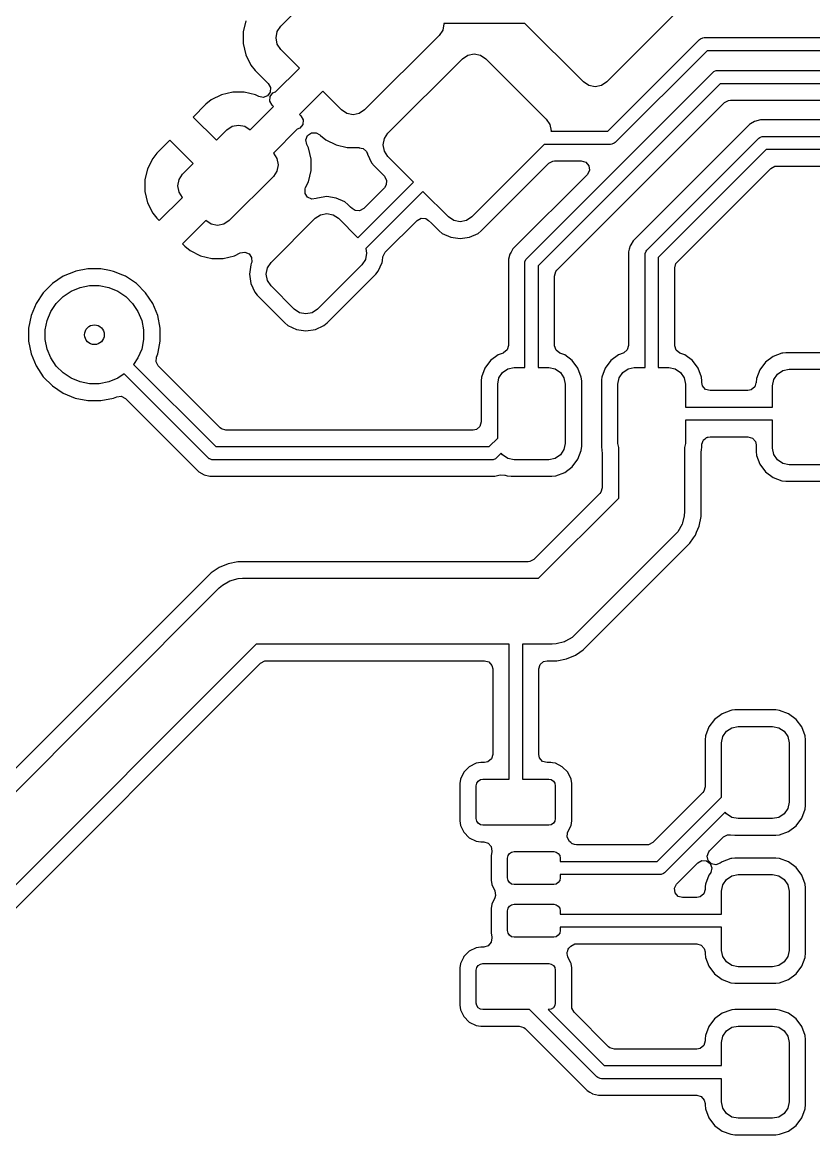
# Model space of a CAD drawing. Extents: x 0 to 90, y 0 to 55.
# Drawn here: x 26.4 to 38.43, y 22.85 to 39.75 of the extents above; entities that cross this region are included whole.
import ezdxf

# ---------------------------------------------------------------- set-up
doc = ezdxf.new("R2010")
doc.units = 0
doc.layers.add('BLACK', color=7, linetype='CONTINUOUS')

msp = doc.modelspace()

# ---------------------------------------------------------------- linework, layer by layer
at = {"layer": 'BLACK', "linetype": 'CONTINUOUS'}
for p, q in [((30.331191, 39.686828), (30.826165, 40.181802)), ((36.412311, 39.96967), (35.28094, 38.838299)), ((29.798401, 39.768312), (29.757968, 39.597711)), ((32.808578, 39.722183), (32.789548, 39.626512)), ((34.037436, 39.728249), (32.807371, 39.728249)), ((32.807371, 39.728249), (32.808578, 39.722183)), ((34.927386, 38.838299), (34.037436, 39.728249)), ((29.757968, 39.597711), (29.757968, 39.42239)), ((30.257968, 39.510051), (30.276998, 39.605722)), ((30.276998, 39.605722), (30.331191, 39.686828)), ((32.735355, 39.545406), (31.603984, 38.414035)), ((32.789548, 39.626512), (32.735355, 39.545406)), ((29.757968, 39.42239), (29.798401, 39.251789)), ((30.276998, 39.41438), (30.257968, 39.510051)), ((30.331191, 39.333274), (30.276998, 39.41438)), ((35.298349, 38.089771), (36.69179, 39.483211)), ((36.69179, 39.483211), (36.706943, 39.495648)), ((36.706943, 39.495648), (36.742991, 39.510579)), ((36.742991, 39.510579), (36.7625, 39.5125)), ((36.7625, 39.5125), (40.354973, 39.5125)), ((29.798401, 39.251789), (29.877089, 39.095108)), ((30.614034, 39.05043), (30.331191, 39.333274)), ((33.088908, 39.191853), (33.170014, 39.246046)), ((33.170014, 39.246046), (33.265685, 39.265076)), ((33.265685, 39.265076), (33.361356, 39.246046)), ((33.361356, 39.246046), (33.442462, 39.191853)), ((36.803921, 39.3125), (35.410482, 37.91906)), ((40.354973, 39.3125), (36.803921, 39.3125)), ((29.877089, 39.095108), (29.942288, 39.015072)), ((30.250717, 38.687113), (30.614034, 39.05043)), ((31.957537, 38.060482), (33.088908, 39.191853)), ((33.442462, 39.191853), (34.361701, 38.272614)), ((29.942288, 39.015072), (29.942304, 39.015054)), ((29.942304, 39.015054), (30.141082, 38.816276)), ((34.066789, 36.158211), (36.891789, 38.98321)), ((36.891789, 38.98321), (36.906942, 38.995647)), ((36.906942, 38.995647), (36.9175, 39.00002)), ((36.9175, 39.00002), (36.942991, 39.010579)), ((36.942991, 39.010579), (36.9625, 39.0125)), ((36.9625, 39.0125), (40.354973, 39.0125)), ((30.141082, 38.816276), (30.174567, 38.754953)), ((30.174567, 38.754953), (30.169583, 38.685261)), ((30.967587, 38.696878), (30.614034, 38.343325)), ((31.25043, 38.414035), (30.967587, 38.696878)), ((37.003921, 38.8125), (34.2375, 36.046078)), ((35.008492, 38.784106), (34.927386, 38.838299)), ((35.104163, 38.765076), (35.008492, 38.784106)), ((35.199834, 38.784106), (35.104163, 38.765076)), ((35.28094, 38.838299), (35.199834, 38.784106)), ((40.354973, 38.8125), (37.003921, 38.8125)), ((29.272405, 38.565282), (29.192369, 38.500083)), ((29.429086, 38.64397), (29.272405, 38.565282)), ((29.599688, 38.684404), (29.429086, 38.64397)), ((29.775008, 38.684404), (29.599688, 38.684404)), ((29.94561, 38.64397), (29.775008, 38.684404)), ((29.997749, 38.617785), (29.94561, 38.64397)), ((30.062247, 38.604911), (29.997749, 38.617785)), ((30.127711, 38.629328), (30.062247, 38.604911)), ((30.169583, 38.685261), (30.127711, 38.629328)), ((30.163728, 38.546522), (30.168714, 38.616214)), ((30.197212, 38.485198), (30.163728, 38.546522)), ((30.168714, 38.616214), (30.210586, 38.672146)), ((30.210586, 38.672146), (30.250717, 38.687113)), ((34.524319, 35.978637), (37.071362, 38.525681)), ((37.071362, 38.525681), (37.132685, 38.559166)), ((37.132685, 38.559166), (37.159043, 38.562)), ((37.159043, 38.562), (40.218124, 38.562)), ((29.192351, 38.500067), (28.997918, 38.305634)), ((29.192369, 38.500083), (29.192351, 38.500067)), ((29.864124, 38.11118), (30.217677, 38.464732)), ((30.217677, 38.464732), (30.197212, 38.485198)), ((31.331536, 38.359842), (31.25043, 38.414035)), ((31.427207, 38.340812), (31.331536, 38.359842)), ((31.522878, 38.359842), (31.427207, 38.340812)), ((31.603984, 38.414035), (31.522878, 38.359842)), ((28.997918, 38.305634), (29.351471, 37.95208)), ((30.614034, 38.343325), (30.614034, 38.343324)), ((30.614034, 38.343324), (30.634497, 38.322861)), ((30.662998, 38.191846), (30.621126, 38.135913)), ((30.634497, 38.322861), (30.667982, 38.261538)), ((30.667982, 38.261538), (30.662998, 38.191846)), ((34.361701, 38.272614), (34.415894, 38.191508)), ((34.415894, 38.191508), (34.434924, 38.095837)), ((37.447288, 38.19297), (35.68203, 36.427712)), ((37.465979, 38.203761), (37.447288, 38.19297)), ((37.527209, 38.239112), (37.465979, 38.203761)), ((37.527212, 38.239114), (37.527209, 38.239112)), ((37.616356, 38.263), (37.527212, 38.239114)), ((40.218124, 38.263), (37.616356, 38.263)), ((29.351471, 37.95208), (29.510571, 38.11118)), ((29.510571, 38.11118), (29.591677, 38.165373)), ((29.591677, 38.165373), (29.687348, 38.184404)), ((29.687348, 38.184404), (29.783019, 38.165373)), ((29.783019, 38.165373), (29.864124, 38.11118)), ((30.580994, 38.120944), (30.217677, 37.757627)), ((30.621126, 38.135913), (30.580994, 38.120944)), ((30.711785, 37.959996), (30.738437, 38.024583)), ((30.738437, 38.024583), (30.795777, 38.064507)), ((30.795777, 38.064507), (30.865598, 38.067094)), ((30.865598, 38.067094), (30.922769, 38.03459)), ((30.922769, 38.03459), (30.932213, 38.025146)), ((30.932213, 38.025146), (30.932221, 38.025139)), ((30.932221, 38.025139), (31.01227, 37.95993)), ((31.903344, 37.979376), (31.957537, 38.060482)), ((34.434924, 38.095837), (34.433717, 38.089771)), ((34.433717, 38.089771), (35.298349, 38.089771)), ((28.644365, 37.952081), (28.449921, 37.757635)), ((28.997918, 37.598527), (28.644365, 37.952081)), ((30.724282, 37.891253), (30.711785, 37.959996)), ((30.750468, 37.839112), (30.724282, 37.891253)), ((31.01227, 37.95993), (31.168945, 37.881245)), ((31.168945, 37.881245), (31.339547, 37.840812)), ((31.884314, 37.883705), (31.903344, 37.979376)), ((31.903344, 37.788034), (31.884314, 37.883705)), ((34.332412, 37.889771), (33.23033, 36.787689)), ((35.339771, 37.889771), (34.332412, 37.889771)), ((35.35928, 37.891692), (35.339771, 37.889771)), ((35.395328, 37.906624), (35.35928, 37.891692)), ((35.410482, 37.91906), (35.395328, 37.906624)), ((35.891789, 36.283211), (37.591789, 37.983211)), ((37.591789, 37.983211), (37.606943, 37.995647)), ((37.606943, 37.995647), (37.617452, 38)), ((37.617452, 38), (37.642991, 38.010579)), ((37.642991, 38.010579), (37.6625, 38.0125)), ((37.6625, 38.0125), (40.354973, 38.0125)), ((28.449921, 37.757635), (28.384714, 37.677588)), ((30.217677, 37.757627), (30.217678, 37.757627)), ((30.217678, 37.757627), (30.271871, 37.676521)), ((30.790902, 37.66851), (30.750468, 37.839112)), ((31.339547, 37.840812), (31.522091, 37.840812)), ((31.522091, 37.840812), (31.522091, 37.839015)), ((31.522091, 37.839015), (31.58179, 37.828805)), ((31.58179, 37.828805), (31.633359, 37.781663)), ((31.633359, 37.781663), (31.644959, 37.749264)), ((31.644959, 37.749264), (31.646649, 37.749761)), ((31.646649, 37.749761), (31.649148, 37.741249)), ((31.649148, 37.741249), (31.708935, 37.610334)), ((31.957537, 37.706928), (31.903344, 37.788034)), ((32.346445, 37.318019), (31.957537, 37.706928)), ((37.703922, 37.8125), (36.0625, 36.171078)), ((40.354973, 37.8125), (37.703922, 37.8125)), ((28.306029, 37.520913), (28.265596, 37.350312)), ((28.384714, 37.677588), (28.306029, 37.520913)), ((28.83882, 37.439429), (28.997918, 37.598527)), ((30.271871, 37.676521), (30.290902, 37.58085)), ((30.290902, 37.58085), (30.271871, 37.485179)), ((30.790902, 37.493189), (30.790902, 37.66851)), ((31.708935, 37.610334), (31.746564, 37.563639)), ((31.746564, 37.563639), (31.904504, 37.4057)), ((33.373618, 36.576716), (34.399852, 37.602952)), ((34.399852, 37.602952), (34.461175, 37.636437)), ((34.461175, 37.636437), (34.487533, 37.639271)), ((34.487533, 37.639271), (34.894227, 37.639271)), ((34.894227, 37.639271), (34.961266, 37.619586)), ((34.961266, 37.619586), (35.007021, 37.566782)), ((35.007021, 37.566782), (35.016965, 37.497624)), ((36.349319, 36.103637), (37.771363, 37.525681)), ((37.771363, 37.525681), (37.832686, 37.559166)), ((37.832686, 37.559166), (37.859044, 37.562)), ((37.859044, 37.562), (39.9755, 37.562)), ((28.265596, 37.350312), (28.265596, 37.174991)), ((28.765596, 37.262652), (28.784627, 37.358323)), ((28.784627, 37.358323), (28.83882, 37.439429)), ((30.217678, 37.404073), (29.545927, 36.732322)), ((30.271871, 37.485179), (30.217678, 37.404073)), ((30.750468, 37.322587), (30.790902, 37.493189)), ((31.904504, 37.4057), (31.937989, 37.344377)), ((31.937989, 37.344377), (31.933005, 37.274685)), ((34.981908, 37.42759), (33.85703, 36.302712)), ((34.98794, 37.434068), (34.981908, 37.42759)), ((35.016965, 37.497624), (34.98794, 37.434068)), ((28.265596, 37.174991), (28.306029, 37.00439)), ((28.784627, 37.166981), (28.765596, 37.262652)), ((30.698681, 37.215016), (30.706848, 37.235733)), ((30.698681, 37.145146), (30.698681, 37.215016)), ((30.706848, 37.235733), (30.750468, 37.322587)), ((31.501865, 36.473439), (32.346445, 37.318019)), ((31.904504, 37.230338), (31.589546, 36.91538)), ((32.487867, 37.176597), (31.62017, 36.3089)), ((31.933005, 37.274685), (31.904504, 37.230338)), ((32.876776, 36.787689), (32.487867, 37.176597)), ((28.306029, 37.00439), (28.384717, 36.847709)), ((28.485266, 36.732321), (28.83882, 37.085875)), ((28.83882, 37.085875), (28.784627, 37.166981)), ((30.736455, 37.086368), (30.698681, 37.145146)), ((30.800011, 37.057343), (30.736455, 37.086368)), ((30.86917, 37.067287), (30.800011, 37.057343)), ((30.888393, 37.076066), (30.86917, 37.067287)), ((31.03085, 37.096548), (30.888393, 37.076066)), ((31.173307, 37.076066), (31.03085, 37.096548)), ((31.304223, 37.016278), (31.173307, 37.076066)), ((31.350906, 36.978658), (31.304223, 37.016278)), ((28.384717, 36.847709), (28.449916, 36.767673)), ((30.935179, 36.821871), (31.03085, 36.840902)), ((31.03085, 36.840902), (31.126521, 36.821871)), ((31.391564, 36.938), (31.350906, 36.978658)), ((31.414184, 36.91538), (31.391564, 36.938)), ((31.458531, 36.886879), (31.414184, 36.91538)), ((31.528223, 36.881895), (31.458531, 36.886879)), ((31.589546, 36.91538), (31.528223, 36.881895)), ((28.449916, 36.767673), (28.449933, 36.767654)), ((28.449933, 36.767654), (28.485265, 36.732321)), ((28.485265, 36.732321), (28.485266, 36.732321)), ((29.192373, 36.732321), (28.83882, 36.378768)), ((29.273479, 36.678129), (29.192373, 36.732321)), ((29.36915, 36.659098), (29.273479, 36.678129)), ((29.464821, 36.678129), (29.36915, 36.659098)), ((29.545927, 36.732322), (29.464821, 36.678129)), ((30.182322, 36.095927), (30.854073, 36.767678)), ((30.854073, 36.767678), (30.935179, 36.821871)), ((31.126521, 36.821871), (31.207627, 36.767678)), ((31.207627, 36.767678), (31.501865, 36.473439)), ((31.917078, 36.251549), (32.400186, 36.734657)), ((32.400186, 36.734657), (32.461509, 36.768142)), ((32.461509, 36.768142), (32.531201, 36.763158)), ((32.531201, 36.763158), (32.575546, 36.734659)), ((32.575546, 36.734659), (32.617569, 36.692637)), ((32.617569, 36.692637), (32.733497, 36.576709)), ((32.957882, 36.733496), (32.876776, 36.787689)), ((33.053553, 36.714466), (32.957882, 36.733496)), ((33.149224, 36.733496), (33.053553, 36.714466)), ((33.23033, 36.787689), (33.149224, 36.733496)), ((32.733497, 36.576709), (32.780181, 36.539088)), ((32.780181, 36.539088), (32.780183, 36.539086)), ((32.780183, 36.539086), (32.911093, 36.479301)), ((33.196012, 36.479301), (33.326923, 36.539087)), ((33.326923, 36.539087), (33.326924, 36.539088)), ((33.326924, 36.539088), (33.326926, 36.539089)), ((33.326926, 36.539089), (33.373609, 36.576708)), ((33.373609, 36.576708), (33.373612, 36.576711)), ((33.373612, 36.576711), (33.373618, 36.576716)), ((28.83882, 36.378768), (28.83882, 36.378767)), ((28.83882, 36.378767), (28.874152, 36.343436)), ((28.874152, 36.343436), (28.874171, 36.343419)), ((28.874171, 36.343419), (28.95421, 36.278217)), ((32.911093, 36.479301), (32.911097, 36.4793)), ((32.911097, 36.4793), (33.053553, 36.45882)), ((33.053553, 36.45882), (33.196008, 36.4793)), ((33.196008, 36.4793), (33.196012, 36.479301)), ((35.635886, 36.347788), (35.622911, 36.299362)), ((35.646606, 36.366356), (35.635886, 36.347788)), ((35.682028, 36.427708), (35.646606, 36.366357)), ((35.646606, 36.366357), (35.646607, 36.366357)), ((35.646607, 36.366357), (35.646606, 36.366356)), ((35.68203, 36.427712), (35.682028, 36.427708)), ((28.95421, 36.278217), (29.110888, 36.199531)), ((29.110888, 36.199531), (29.28149, 36.159098)), ((29.28149, 36.159098), (29.45681, 36.159098)), ((29.45681, 36.159098), (29.627414, 36.199532)), ((29.627414, 36.199532), (29.714267, 36.243151)), ((29.714267, 36.243151), (29.78301, 36.255648)), ((29.78301, 36.255648), (29.847596, 36.228995)), ((29.847596, 36.228995), (29.887521, 36.171656)), ((29.887521, 36.171656), (29.890107, 36.101834)), ((31.634404, 36.237348), (31.615373, 36.141677)), ((31.62017, 36.3089), (31.634404, 36.237348)), ((31.87311, 36.11953), (31.882021, 36.181514)), ((31.882021, 36.181514), (31.911045, 36.245069)), ((31.911045, 36.245069), (31.917078, 36.251549)), ((33.810886, 36.222788), (33.790826, 36.14792)), ((33.827726, 36.251955), (33.810886, 36.222788)), ((33.85703, 36.302712), (33.827726, 36.251955)), ((34.054354, 36.143058), (34.066789, 36.158211)), ((35.622911, 36.299362), (35.612, 36.258643)), ((35.612, 36.258643), (35.612, 34.837452)), ((35.8625, 36.2125), (35.864421, 36.232009)), ((35.8625, 34.5), (35.8625, 36.2125)), ((35.864421, 36.232009), (35.879353, 36.268057)), ((35.879353, 36.268057), (35.891789, 36.283211)), ((36.0625, 36.171078), (36.0625, 34.5)), ((27.401457, 36.0005), (27.217837, 35.963975)), ((27.401459, 36.0005), (27.401457, 36.0005)), ((27.598541, 36.0005), (27.401459, 36.0005)), ((27.598543, 36.0005), (27.598541, 36.0005)), ((27.728582, 35.974632), (27.598543, 36.0005)), ((29.873933, 36.061606), (29.853452, 35.91915)), ((29.882713, 36.080831), (29.873933, 36.061606)), ((29.890107, 36.101834), (29.882713, 36.080831)), ((30.109098, 35.91915), (30.128129, 36.014821)), ((30.128129, 36.014821), (30.182322, 36.095927)), ((31.56118, 36.060571), (30.889429, 35.38882)), ((31.615373, 36.141677), (31.56118, 36.060571)), ((31.809782, 35.963978), (31.869567, 36.094888)), ((31.869567, 36.094888), (31.869568, 36.094892)), ((31.869568, 36.094892), (31.87311, 36.11953)), ((33.790826, 36.14792), (33.787, 36.133643)), ((33.787, 36.133643), (33.787, 34.837452)), ((34.0375, 36.0875), (34.039421, 36.107009)), ((34.0375, 34.5), (34.0375, 36.0875)), ((34.039421, 36.107009), (34.054353, 36.143057)), ((34.054353, 36.143057), (34.054354, 36.143058)), ((34.2375, 36.046078), (34.2375, 34.5)), ((36.313, 36.015956), (36.332685, 36.082995)), ((36.313, 34.837452), (36.313, 36.015956)), ((36.332685, 36.082995), (36.349319, 36.103637)), ((27.026079, 35.886628), (26.862218, 35.777139)), ((27.026092, 35.886635), (27.026079, 35.886628)), ((27.20816, 35.962049), (27.026092, 35.886635)), ((27.208165, 35.962051), (27.20816, 35.962049)), ((27.217837, 35.963975), (27.208165, 35.962051)), ((27.791835, 35.962051), (27.728582, 35.974632)), ((27.932655, 35.903721), (27.791835, 35.962051)), ((27.970611, 35.888), (27.932655, 35.903721)), ((27.973914, 35.886632), (27.970611, 35.888)), ((28.137782, 35.777139), (27.973914, 35.886632)), ((29.853452, 35.91915), (29.873933, 35.776693)), ((30.128129, 35.823479), (30.109098, 35.91915)), ((30.182322, 35.742373), (30.128129, 35.823479)), ((31.032713, 35.177842), (31.772152, 35.917284)), ((31.772152, 35.917284), (31.77216, 35.917292)), ((31.77216, 35.917292), (31.80978, 35.963975)), ((31.80978, 35.963976), (31.809782, 35.963978)), ((31.80978, 35.963975), (31.80978, 35.963976)), ((34.488, 35.890956), (34.507685, 35.957995)), ((34.488, 34.837452), (34.488, 35.890956)), ((34.507685, 35.957995), (34.524319, 35.978637)), ((26.862214, 35.777136), (26.722863, 35.637785)), ((26.862218, 35.777139), (26.862214, 35.777136)), ((27.024205, 35.579758), (27.146452, 35.661441)), ((27.146452, 35.661441), (27.282286, 35.717705)), ((27.282286, 35.717705), (27.426487, 35.746389)), ((27.426487, 35.746389), (27.573513, 35.746389)), ((27.573513, 35.746389), (27.717714, 35.717705)), ((27.717714, 35.717705), (27.853548, 35.661441)), ((27.853548, 35.661441), (27.975795, 35.579758)), ((28.277139, 35.637782), (28.137782, 35.777139)), ((29.873933, 35.776693), (29.933721, 35.645777)), ((30.535875, 35.38882), (30.182322, 35.742373)), ((26.72286, 35.637781), (26.613371, 35.47392)), ((26.722863, 35.637785), (26.72286, 35.637781)), ((26.920242, 35.475795), (27.024205, 35.579758)), ((27.975795, 35.579758), (28.079758, 35.475795)), ((28.386632, 35.473914), (28.277139, 35.637782)), ((29.933721, 35.645777), (29.933724, 35.645772)), ((29.933724, 35.645772), (29.971336, 35.599097)), ((29.971336, 35.599097), (30.392596, 35.17784)), ((26.613364, 35.473907), (26.53795, 35.291839)), ((26.613371, 35.47392), (26.613364, 35.473907)), ((26.782295, 35.217714), (26.838559, 35.353548)), ((26.838559, 35.353548), (26.920242, 35.475795)), ((28.079758, 35.475795), (28.161441, 35.353548)), ((28.161441, 35.353548), (28.217705, 35.217714)), ((28.462051, 35.291835), (28.386632, 35.473914)), ((30.616981, 35.334627), (30.535875, 35.38882)), ((30.712652, 35.315596), (30.616981, 35.334627)), ((30.808323, 35.334627), (30.712652, 35.315596)), ((30.889429, 35.38882), (30.808323, 35.334627)), ((26.537947, 35.291829), (26.4995, 35.098543)), ((26.53795, 35.291839), (26.537947, 35.291829)), ((26.753611, 35.073513), (26.782295, 35.217714)), ((28.217705, 35.217714), (28.246389, 35.073513)), ((28.462052, 35.291829), (28.462051, 35.291835)), ((28.5005, 35.098543), (28.462052, 35.291829)), ((30.392596, 35.17784), (30.43928, 35.140219)), ((30.986029, 35.140222), (31.032705, 35.177835)), ((31.032705, 35.177835), (31.032713, 35.177842)), ((26.4995, 35.098543), (26.4995, 34.901456)), ((26.753611, 34.926487), (26.753611, 35.073513)), ((28.246389, 35.073513), (28.246389, 34.926487)), ((28.5005, 34.901456), (28.5005, 35.098543)), ((30.43928, 35.140219), (30.439282, 35.140218)), ((30.439282, 35.140218), (30.570196, 35.080431)), ((30.570196, 35.080431), (30.570194, 35.080431)), ((30.570194, 35.080431), (30.712652, 35.05995)), ((30.712652, 35.05995), (30.855108, 35.080431)), ((30.855108, 35.080431), (30.986024, 35.140219)), ((30.986024, 35.140219), (30.986029, 35.140222)), ((26.4995, 34.901456), (26.499499, 34.901456)), ((26.499499, 34.901456), (26.537947, 34.70817)), ((26.782295, 34.782286), (26.753611, 34.926487)), ((28.246389, 34.926487), (28.217705, 34.782286)), ((28.466884, 34.73246), (28.5005, 34.901456)), ((33.787, 34.837452), (33.767315, 34.770413)), ((34.488316, 34.828604), (34.488, 34.837452)), ((34.512734, 34.76314), (34.488316, 34.828604)), ((35.612, 34.837452), (35.592315, 34.770413)), ((36.313316, 34.828604), (36.313, 34.837452)), ((36.337734, 34.76314), (36.313316, 34.828604)), ((26.537947, 34.70817), (26.53795, 34.70816)), ((26.53795, 34.70816), (26.613364, 34.526092)), ((26.838559, 34.646452), (26.782295, 34.782286)), ((26.920242, 34.524205), (26.838559, 34.646452)), ((28.161441, 34.646452), (28.094761, 34.546659)), ((28.217705, 34.782286), (28.161441, 34.646452)), ((28.436032, 34.587486), (28.441016, 34.657177)), ((28.441016, 34.657177), (28.442615, 34.661244)), ((28.442615, 34.661244), (28.462051, 34.708165)), ((28.462051, 34.708165), (28.466884, 34.73246)), ((33.632664, 34.693793), (33.517455, 34.607547)), ((33.632669, 34.693796), (33.632664, 34.693793)), ((33.706358, 34.72128), (33.632669, 34.693796)), ((33.714511, 34.724658), (33.706358, 34.72128)), ((33.767315, 34.770413), (33.714511, 34.724658)), ((34.568666, 34.721271), (34.512734, 34.76314)), ((34.642331, 34.693796), (34.568666, 34.721271)), ((34.757546, 34.607546), (34.642331, 34.693796)), ((35.457664, 34.693793), (35.342455, 34.607547)), ((35.457669, 34.693796), (35.457664, 34.693793)), ((35.531358, 34.72128), (35.457669, 34.693796)), ((35.539511, 34.724658), (35.531358, 34.72128)), ((35.592315, 34.770413), (35.539511, 34.724658)), ((36.393666, 34.721271), (36.337734, 34.76314)), ((36.467331, 34.693796), (36.393666, 34.721271)), ((36.582546, 34.607546), (36.467331, 34.693796)), ((37.807665, 34.668793), (37.692456, 34.582547)), ((37.807672, 34.668797), (37.807665, 34.668793)), ((37.942517, 34.719091), (37.807672, 34.668797)), ((37.953758, 34.720299), (37.942517, 34.719091)), ((38.002129, 34.725499), (37.953758, 34.720299)), ((38.597874, 34.7255), (38.002129, 34.725499)), ((26.613364, 34.526092), (26.613371, 34.526079)), ((26.613371, 34.526079), (26.72286, 34.362218)), ((27.024205, 34.420242), (26.920242, 34.524205)), ((28.094761, 34.546659), (29.341421, 33.3)), ((28.469515, 34.526165), (28.436032, 34.587486)), ((28.949672, 34.046009), (28.469515, 34.526165)), ((33.431202, 34.492328), (33.38091, 34.357486)), ((33.431206, 34.492335), (33.431202, 34.492328)), ((33.517452, 34.607544), (33.431206, 34.492335)), ((33.517455, 34.607547), (33.517452, 34.607544)), ((33.698223, 34.426777), (33.779329, 34.48097)), ((33.779329, 34.48097), (33.875, 34.5)), ((33.875, 34.5), (34.0375, 34.5)), ((34.2375, 34.5), (34.4, 34.5)), ((34.4, 34.5), (34.495671, 34.48097)), ((34.495671, 34.48097), (34.576777, 34.426777)), ((34.843796, 34.492331), (34.757546, 34.607546)), ((34.894091, 34.357483), (34.843796, 34.492331)), ((35.256202, 34.492328), (35.205908, 34.357482)), ((35.256206, 34.492335), (35.256202, 34.492328)), ((35.342452, 34.607544), (35.256206, 34.492335)), ((35.342455, 34.607547), (35.342452, 34.607544)), ((35.523223, 34.426777), (35.604329, 34.48097)), ((35.604329, 34.48097), (35.7, 34.5)), ((35.7, 34.5), (35.8625, 34.5)), ((36.0625, 34.5), (36.225, 34.5)), ((36.225, 34.5), (36.320671, 34.48097)), ((36.320671, 34.48097), (36.401777, 34.426777)), ((36.668796, 34.492331), (36.582546, 34.607546)), ((36.719091, 34.357483), (36.668796, 34.492331)), ((37.692453, 34.582544), (37.606207, 34.467335)), ((37.692456, 34.582547), (37.692453, 34.582544)), ((37.95433, 34.45597), (38.050001, 34.475)), ((38.050001, 34.475), (38.550001, 34.475)), ((26.72286, 34.362218), (26.722863, 34.362214)), ((26.722863, 34.362214), (26.862214, 34.222863)), ((27.146452, 34.338559), (27.024205, 34.420242)), ((27.282286, 34.282295), (27.146452, 34.338559)), ((27.853548, 34.338559), (27.717714, 34.282295)), ((27.95334, 34.405238), (27.853548, 34.338559)), ((29.229289, 33.12929), (27.95334, 34.405238)), ((33.380909, 34.357483), (33.3745, 34.297873)), ((33.38091, 34.357486), (33.380909, 34.357483)), ((33.625, 34.25), (33.64403, 34.345671)), ((33.64403, 34.345671), (33.698223, 34.426777)), ((34.576777, 34.426777), (34.63097, 34.345671)), ((34.63097, 34.345671), (34.65, 34.25)), ((34.900499, 34.297872), (34.894091, 34.357483)), ((35.201038, 34.312181), (35.199501, 34.297876)), ((35.205908, 34.357482), (35.201038, 34.312181)), ((35.45, 34.25), (35.46903, 34.345671)), ((35.46903, 34.345671), (35.523223, 34.426777)), ((36.401777, 34.426777), (36.45597, 34.345671)), ((36.45597, 34.345671), (36.475, 34.25)), ((36.725499, 34.297873), (36.719091, 34.357483)), ((37.555909, 34.332482), (37.549502, 34.272883)), ((37.606203, 34.467328), (37.555909, 34.332482)), ((37.606207, 34.467335), (37.606203, 34.467328)), ((37.800001, 34.225), (37.819031, 34.320671)), ((37.819031, 34.320671), (37.873224, 34.401777)), ((37.873224, 34.401777), (37.95433, 34.45597)), ((26.862214, 34.222863), (26.862218, 34.22286)), ((26.862218, 34.22286), (27.026079, 34.113371)), ((27.426487, 34.253611), (27.282286, 34.282295)), ((27.573513, 34.253611), (27.426487, 34.253611)), ((27.717714, 34.282295), (27.573513, 34.253611)), ((33.3745, 34.297873), (33.3745, 33.927408)), ((33.625, 33.428922), (33.625, 34.25)), ((34.65, 34.25), (34.65, 33.35)), ((34.9005, 33.302127), (34.900499, 34.297872)), ((35.199501, 34.297876), (35.1995, 34.297864)), ((35.1995, 34.297864), (35.1995, 33.302129)), ((35.45, 33.35), (35.45, 34.25)), ((36.475, 34.25), (36.475, 33.9)), ((36.725499, 34.29787), (36.725499, 34.297873)), ((36.725499, 34.2745), (36.725499, 34.29787)), ((36.736705, 34.222989), (36.725499, 34.2745)), ((36.78246, 34.170185), (36.736705, 34.222989)), ((36.849499, 34.1505), (36.78246, 34.170185)), ((37.425501, 34.1505), (36.849499, 34.1505)), ((37.477012, 34.161706), (37.425501, 34.1505)), ((37.529816, 34.207461), (37.477012, 34.161706)), ((37.548066, 34.269615), (37.529816, 34.207461)), ((37.549323, 34.269548), (37.548066, 34.269615)), ((37.549502, 34.272883), (37.549323, 34.269548)), ((37.800001, 33.9), (37.800001, 34.225)), ((27.026079, 34.113371), (27.026092, 34.113364)), ((27.026092, 34.113364), (27.20816, 34.03795)), ((27.20816, 34.03795), (27.20817, 34.037947)), ((27.20817, 34.037947), (27.401457, 33.9995)), ((27.401457, 33.9995), (27.401459, 33.9995)), ((27.401459, 33.9995), (27.598543, 33.9995)), ((27.598543, 33.9995), (27.791828, 34.037947)), ((27.791828, 34.037947), (27.791831, 34.037948)), ((27.791831, 34.037948), (27.791835, 34.037949)), ((27.791835, 34.037949), (27.838703, 34.057362)), ((27.838703, 34.057362), (27.908173, 34.064829)), ((27.908173, 34.064829), (27.970652, 34.033553)), ((27.970652, 34.033553), (27.973835, 34.030481)), ((27.973835, 34.030481), (29.019531, 32.984788)), ((29.408862, 33.586819), (28.949672, 34.046009)), ((33.3745, 33.927408), (33.374501, 33.6745)), ((36.475, 33.9), (37.800001, 33.9)), ((33.374501, 33.6745), (33.354817, 33.607461)), ((37.800001, 33.7), (36.475, 33.7)), ((36.475, 33.7), (36.475, 33.35)), ((37.800001, 33.275), (37.800001, 33.7)), ((29.429504, 33.570185), (29.408862, 33.586819)), ((29.496543, 33.5505), (29.429504, 33.570185)), ((33.250501, 33.5505), (29.496543, 33.5505)), ((33.302013, 33.561706), (33.250501, 33.5505)), ((33.354817, 33.607461), (33.302013, 33.561706)), ((29.341421, 33.3), (33.496078, 33.3)), ((33.496078, 33.3), (33.625, 33.428922)), ((34.65, 33.35), (34.63097, 33.254329)), ((34.897813, 33.277139), (34.9005, 33.302127)), ((35.1995, 33.302129), (35.199501, 33.302123)), ((35.199501, 33.302123), (35.205909, 33.242512)), ((35.4625, 33.287157), (35.45, 33.35)), ((35.4625, 32.519606), (35.4625, 33.287157)), ((36.475, 33.35), (36.4625, 33.287157)), ((36.4625, 33.287157), (36.4625, 32.3125)), ((36.719091, 33.242517), (36.7255, 33.302127)), ((36.7255, 33.331853), (36.726149, 33.338171)), ((36.7255, 33.302127), (36.7255, 33.331853)), ((36.726149, 33.338171), (36.73706, 33.364871)), ((36.73706, 33.364871), (36.745185, 33.392539)), ((36.745185, 33.392539), (36.750113, 33.396809)), ((36.750113, 33.396809), (36.752581, 33.402848)), ((36.752581, 33.402848), (36.776198, 33.419412)), ((36.776198, 33.419412), (36.797989, 33.438294)), ((36.797989, 33.438294), (36.805426, 33.439912)), ((36.805426, 33.439912), (36.809784, 33.442968)), ((36.809784, 33.442968), (36.821687, 33.443449)), ((36.821687, 33.443449), (36.8495, 33.4495)), ((36.8495, 33.4495), (37.425502, 33.4495)), ((37.425502, 33.4495), (37.492541, 33.429815)), ((37.492541, 33.429815), (37.538296, 33.377011)), ((37.538296, 33.377011), (37.549502, 33.3255)), ((37.549502, 33.3255), (37.549502, 33.227123)), ((29.244442, 33.116853), (29.229289, 33.12929)), ((29.255, 33.112479), (29.244442, 33.116853)), ((33.593057, 33.116853), (33.557009, 33.101921)), ((33.608211, 33.129289), (33.593057, 33.116853)), ((33.679766, 33.200844), (33.608211, 33.129289)), ((33.698223, 33.173223), (33.679766, 33.200844)), ((33.779329, 33.11903), (33.698223, 33.173223)), ((33.875, 33.1), (33.779329, 33.11903)), ((34.495671, 33.11903), (34.4, 33.1)), ((34.576777, 33.173223), (34.495671, 33.11903)), ((34.63097, 33.254329), (34.576777, 33.173223)), ((34.843797, 33.107671), (34.894091, 33.242517)), ((34.894091, 33.242517), (34.897813, 33.277139)), ((35.205909, 33.242512), (35.207692, 33.234969)), ((35.207692, 33.234969), (35.206434, 33.234671)), ((35.206434, 33.234671), (35.212, 33.203813)), ((35.212, 33.203813), (35.212, 32.67473)), ((36.713, 33.203813), (36.713649, 33.216484)), ((36.713, 32.524999), (36.713, 33.203813)), ((36.713649, 33.216484), (36.715271, 33.232275)), ((36.715271, 33.232275), (36.719091, 33.242517)), ((37.549502, 33.227123), (37.555909, 33.167516)), ((37.555909, 33.167516), (37.606203, 33.032671)), ((37.819031, 33.179329), (37.800001, 33.275)), ((37.873224, 33.098223), (37.819031, 33.179329)), ((29.019531, 32.984788), (29.084785, 32.919533)), ((29.280491, 33.101921), (29.255, 33.112479)), ((29.3, 33.1), (29.280491, 33.101921)), ((33.5375, 33.1), (29.3, 33.1)), ((33.557009, 33.101921), (33.5375, 33.1)), ((34.4, 33.1), (33.875, 33.1)), ((34.642335, 32.906206), (34.757544, 32.992452)), ((34.757544, 32.992452), (34.757547, 32.992455)), ((34.757547, 32.992455), (34.843793, 33.107664)), ((34.843793, 33.107664), (34.843797, 33.107671)), ((37.606203, 33.032671), (37.606207, 33.032664)), ((37.606207, 33.032664), (37.692453, 32.917455)), ((37.95433, 33.04403), (37.873224, 33.098223)), ((38.050001, 33.025), (37.95433, 33.04403)), ((38.550001, 33.025), (38.050001, 33.025)), ((29.084785, 32.919533), (29.084794, 32.919526)), ((29.084794, 32.919526), (29.164706, 32.873388)), ((29.164706, 32.873388), (29.164709, 32.873387)), ((29.164709, 32.873387), (29.164711, 32.873386)), ((29.164711, 32.873386), (29.164712, 32.873386)), ((29.164712, 32.873386), (29.253856, 32.8495)), ((29.253856, 32.8495), (33.583643, 32.8495)), ((33.583643, 32.8495), (33.583644, 32.8495)), ((33.583644, 32.8495), (33.662357, 32.870591)), ((33.662357, 32.870591), (33.732207, 32.868928)), ((33.732207, 32.868928), (33.737781, 32.866999)), ((33.737781, 32.866999), (33.767513, 32.85591)), ((33.767513, 32.85591), (33.767514, 32.855909)), ((33.767514, 32.855909), (33.767517, 32.855909)), ((33.767517, 32.855909), (33.827127, 32.8495)), ((33.827127, 32.8495), (33.827135, 32.8495)), ((33.827135, 32.8495), (33.827136, 32.8495)), ((33.827136, 32.8495), (34.44787, 32.8495)), ((34.44787, 32.8495), (34.447876, 32.849501)), ((34.447876, 32.849501), (34.507483, 32.855908)), ((34.507483, 32.855908), (34.642328, 32.906202)), ((34.642328, 32.906202), (34.642335, 32.906206)), ((37.692453, 32.917455), (37.692456, 32.917452)), ((37.692456, 32.917452), (37.807665, 32.831206)), ((37.807665, 32.831206), (37.807672, 32.831202)), ((37.807672, 32.831202), (37.942514, 32.78091)), ((37.942514, 32.78091), (37.942515, 32.780909)), ((37.942515, 32.780909), (37.942518, 32.780909)), ((37.942518, 32.780909), (38.002128, 32.7745)), ((35.212, 32.67473), (35.192315, 32.607691)), ((38.002128, 32.7745), (38.002136, 32.7745)), ((38.002136, 32.7745), (38.002137, 32.7745)), ((38.002137, 32.7745), (38.597871, 32.7745)), ((35.175681, 32.587049), (34.175451, 31.586819)), ((34.242894, 31.3), (35.4625, 32.519606)), ((35.192315, 32.607691), (35.175681, 32.587049)), ((36.713, 32.238579), (36.713, 32.524999)), ((36.4625, 32.3125), (36.458223, 32.247252)), ((36.42444, 32.121158), (36.359177, 32.008119)), ((36.430308, 32.143058), (36.42444, 32.121158)), ((36.458223, 32.247237), (36.430308, 32.143058)), ((36.458223, 32.247252), (36.458223, 32.247237)), ((36.684159, 32.093592), (36.713, 32.238579)), ((36.316053, 31.958947), (34.803553, 30.446447)), ((36.359161, 32.008103), (36.316053, 31.958947)), ((36.359177, 32.008119), (36.359161, 32.008103)), ((36.599325, 31.914713), (36.627584, 31.957005)), ((36.627584, 31.957005), (36.646273, 32.002123)), ((36.646273, 32.002123), (36.684156, 32.093582)), ((36.684156, 32.093582), (36.684159, 32.093592)), ((34.928421, 30.217052), (36.545452, 31.834084)), ((36.545452, 31.834084), (36.545456, 31.834089)), ((36.545456, 31.834089), (36.599324, 31.914711)), ((36.599324, 31.914711), (36.599325, 31.914713)), ((29.394498, 31.46508), (29.271584, 31.382951)), ((29.394511, 31.465087), (29.394498, 31.46508)), ((29.531082, 31.521656), (29.394511, 31.465087)), ((29.531087, 31.521658), (29.531082, 31.521656)), ((29.531092, 31.521659), (29.531087, 31.521658)), ((29.67608, 31.5505), (29.531092, 31.521659)), ((34.08777, 31.5505), (29.67608, 31.5505)), ((34.114128, 31.553334), (34.08777, 31.5505)), ((34.175451, 31.586819), (34.114128, 31.553334)), ((29.27158, 31.382948), (21.917047, 24.028415)), ((29.271584, 31.382951), (29.27158, 31.382948)), ((29.445619, 31.196677), (29.558658, 31.26194)), ((29.558658, 31.26194), (29.684737, 31.295723)), ((29.684737, 31.295723), (29.684752, 31.295723)), ((29.684752, 31.295723), (29.75, 31.3)), ((29.75, 31.3), (33.75, 31.3)), ((33.75, 31.3), (34.242894, 31.3)), ((22.146447, 23.903553), (29.396446, 31.153553)), ((29.396446, 31.153553), (29.44561, 31.196668)), ((29.44561, 31.196668), (29.445619, 31.196677)), ((34.803553, 30.446447), (34.754396, 30.403338)), ((29.957107, 30.3), (23, 23.342893)), ((33.75, 30.3), (29.957107, 30.3)), ((33.8, 30.3), (33.75, 30.3)), ((33.8, 28.25), (33.8, 30.3)), ((34.45, 30.3), (34, 30.3)), ((34, 30.3), (34, 28.25)), ((34.515248, 30.304277), (34.45, 30.3)), ((34.515263, 30.304277), (34.515248, 30.304277)), ((34.641342, 30.33806), (34.515263, 30.304277)), ((34.652344, 30.344412), (34.641342, 30.33806)), ((34.754381, 30.403323), (34.652344, 30.344412)), ((34.754396, 30.403338), (34.754381, 30.403323)), ((34.52392, 30.0495), (34.668907, 30.07834)), ((34.668907, 30.07834), (34.668917, 30.078343)), ((34.668917, 30.078343), (34.805491, 30.134914)), ((34.805491, 30.134914), (34.805492, 30.134914)), ((34.805492, 30.134914), (34.805495, 30.134916)), ((34.805495, 30.134916), (34.873672, 30.18047)), ((34.873672, 30.18047), (34.924881, 30.214686)), ((34.924881, 30.214686), (34.928418, 30.217049)), ((34.928418, 30.217049), (34.928421, 30.217052)), ((23.286819, 23.275451), (30.024548, 30.013181)), ((30.024548, 30.013181), (30.085871, 30.046666)), ((30.085871, 30.046666), (30.112229, 30.0495)), ((30.112229, 30.0495), (33.4255, 30.0495)), ((33.4255, 30.0495), (33.492539, 30.029815)), ((33.492539, 30.029815), (33.538294, 29.977011)), ((33.538294, 29.977011), (33.5495, 29.9255)), ((33.5495, 29.9255), (33.5495, 28.6245)), ((34.2505, 29.9255), (34.270185, 29.992539)), ((34.2505, 28.6245), (34.2505, 29.9255)), ((34.270185, 29.992539), (34.322989, 30.038294)), ((34.322989, 30.038294), (34.3745, 30.0495)), ((34.3745, 30.0495), (34.52392, 30.0495)), ((37.032664, 29.243793), (36.917455, 29.157547)), ((37.032671, 29.243797), (37.032664, 29.243793)), ((37.167516, 29.294091), (37.032671, 29.243797)), ((37.178757, 29.295299), (37.167516, 29.294091)), ((37.227128, 29.300499), (37.178757, 29.295299)), ((37.847873, 29.3005), (37.227128, 29.300499)), ((37.907483, 29.294091), (37.847873, 29.3005)), ((38.042331, 29.243796), (37.907483, 29.294091)), ((38.157546, 29.157546), (38.042331, 29.243796)), ((36.917452, 29.157544), (36.831206, 29.042335)), ((36.917455, 29.157547), (36.917452, 29.157544)), ((38.243796, 29.042331), (38.157546, 29.157546)), ((36.780908, 28.907482), (36.774501, 28.847883)), ((36.831202, 29.042328), (36.780908, 28.907482)), ((36.831206, 29.042335), (36.831202, 29.042328)), ((37.025, 28.8), (37.04403, 28.895671)), ((37.04403, 28.895671), (37.098223, 28.976777)), ((37.098223, 28.976777), (37.179329, 29.03097)), ((37.179329, 29.03097), (37.275, 29.05)), ((37.275, 29.05), (37.8, 29.05)), ((37.8, 29.05), (37.895671, 29.03097)), ((37.895671, 29.03097), (37.976777, 28.976777)), ((37.976777, 28.976777), (38.03097, 28.895671)), ((38.03097, 28.895671), (38.05, 28.8)), ((38.294091, 28.907483), (38.243796, 29.042331)), ((38.300499, 28.847872), (38.294091, 28.907483)), ((36.774501, 28.847876), (36.7745, 28.847864)), ((36.7745, 28.847864), (36.7745, 28.134044)), ((36.774501, 28.847883), (36.774501, 28.847876)), ((37.025, 27.978921), (37.025, 28.8)), ((38.05, 28.8), (38.05, 27.9)), ((38.3005, 27.852127), (38.300499, 28.847872)), ((33.529815, 28.557461), (33.477011, 28.511706)), ((33.5495, 28.6245), (33.529815, 28.557461)), ((34.261706, 28.572989), (34.2505, 28.6245)), ((34.307461, 28.520185), (34.261706, 28.572989)), ((33.193514, 28.439196), (33.110803, 28.356485)), ((33.193515, 28.439196), (33.193514, 28.439196)), ((33.193517, 28.439198), (33.193515, 28.439196)), ((33.298607, 28.490573), (33.193517, 28.439198)), ((33.332673, 28.495536), (33.298607, 28.490573)), ((33.366739, 28.5005), (33.332673, 28.495536)), ((33.4255, 28.5005), (33.366739, 28.5005)), ((33.477011, 28.511706), (33.4255, 28.5005)), ((34.3745, 28.5005), (34.307461, 28.520185)), ((34.43326, 28.5005), (34.3745, 28.5005)), ((34.433261, 28.5005), (34.43326, 28.5005)), ((34.455971, 28.497191), (34.433261, 28.5005)), ((34.501393, 28.490573), (34.455971, 28.497191)), ((34.606483, 28.439198), (34.501393, 28.490573)), ((34.689198, 28.356483), (34.606483, 28.439198)), ((33.059426, 28.251391), (33.0495, 28.18326)), ((33.110803, 28.356485), (33.059426, 28.251391)), ((33.307612, 28.188268), (33.329289, 28.220711)), ((33.329289, 28.220711), (33.361732, 28.242388)), ((33.361732, 28.242388), (33.4, 28.25)), ((33.4, 28.25), (33.8, 28.25)), ((34, 28.25), (34.4, 28.25)), ((34.4, 28.25), (34.438268, 28.242388)), ((34.438268, 28.242388), (34.470711, 28.220711)), ((34.470711, 28.220711), (34.492388, 28.188268)), ((34.740573, 28.251393), (34.689198, 28.356483)), ((34.7505, 28.18326), (34.740573, 28.251393)), ((33.0495, 28.18326), (33.0495, 27.616739)), ((33.3, 28.15), (33.307612, 28.188268)), ((33.3, 27.65), (33.3, 28.15)), ((34.492388, 28.188268), (34.5, 28.15)), ((34.5, 28.15), (34.5, 27.65)), ((34.7505, 27.61674), (34.7505, 28.18326)), ((36.754815, 28.067005), (36.738181, 28.046363)), ((36.7745, 28.134044), (36.754815, 28.067005)), ((36.738181, 28.046363), (35.978637, 27.286819)), ((36.046078, 27), (37.025, 27.978921)), ((38.05, 27.9), (38.03097, 27.804329)), ((37.079766, 27.750845), (36.158211, 26.829289)), ((37.098223, 27.723223), (37.079766, 27.750845)), ((37.179329, 27.66903), (37.098223, 27.723223)), ((37.976777, 27.723223), (37.895671, 27.66903)), ((38.03097, 27.804329), (37.976777, 27.723223)), ((38.243797, 27.657671), (38.294091, 27.792517)), ((38.294091, 27.792517), (38.3005, 27.852127)), ((33.0495, 27.616739), (33.059426, 27.548608)), ((33.059426, 27.548608), (33.110803, 27.443514)), ((33.307612, 27.611732), (33.3, 27.65)), ((33.329289, 27.579289), (33.307612, 27.611732)), ((33.361732, 27.557612), (33.329289, 27.579289)), ((33.4, 27.55), (33.361732, 27.557612)), ((34.4, 27.55), (33.4, 27.55)), ((34.438268, 27.557612), (34.4, 27.55)), ((34.470711, 27.579289), (34.438268, 27.557612)), ((34.492388, 27.611732), (34.470711, 27.579289)), ((34.5, 27.65), (34.492388, 27.611732)), ((34.691289, 27.447795), (34.740573, 27.548607)), ((34.740573, 27.548607), (34.7505, 27.61674)), ((37.275, 27.65), (37.179329, 27.66903)), ((37.8, 27.65), (37.275, 27.65)), ((37.895671, 27.66903), (37.8, 27.65)), ((38.042335, 27.456206), (38.157544, 27.542452)), ((38.157544, 27.542452), (38.157547, 27.542455)), ((38.157547, 27.542455), (38.243793, 27.657664)), ((38.243793, 27.657664), (38.243797, 27.657671)), ((33.110803, 27.443514), (33.193514, 27.360803)), ((34.681529, 27.366986), (34.686512, 27.436677)), ((34.686512, 27.436677), (34.691289, 27.447795)), ((36.843822, 27.16064), (37.055182, 27.372)), ((37.055182, 27.372), (37.116505, 27.405485)), ((37.116505, 27.405485), (37.159629, 27.405107)), ((37.159629, 27.405107), (37.159805, 27.406738)), ((37.159805, 27.406738), (37.227117, 27.399501)), ((37.227117, 27.399501), (37.227118, 27.3995)), ((37.227118, 27.3995), (37.227127, 27.3995)), ((37.227127, 27.3995), (37.227135, 27.3995)), ((37.227135, 27.3995), (37.227136, 27.3995)), ((37.227136, 27.3995), (37.84787, 27.3995)), ((37.84787, 27.3995), (37.847876, 27.399501)), ((37.847876, 27.399501), (37.907483, 27.405908)), ((37.907483, 27.405908), (38.042328, 27.456202)), ((38.042328, 27.456202), (38.042335, 27.456206)), ((33.193514, 27.360803), (33.298608, 27.309426)), ((33.298608, 27.309426), (33.366739, 27.2995)), ((33.366739, 27.2995), (33.36674, 27.2995)), ((33.36674, 27.2995), (33.41263, 27.2995)), ((33.41263, 27.2995), (33.479669, 27.279815)), ((33.479669, 27.279815), (33.525424, 27.227011)), ((33.525424, 27.227011), (33.535368, 27.157853)), ((34.715013, 27.305667), (34.681529, 27.366986)), ((34.733869, 27.286811), (34.715013, 27.305667)), ((34.754504, 27.270185), (34.733869, 27.286811)), ((34.7571, 27.269422), (34.754504, 27.270185)), ((34.762119, 27.265666), (34.7571, 27.269422)), ((34.792108, 27.259143), (34.762119, 27.265666)), ((34.821543, 27.2505), (34.792108, 27.259143)), ((35.890956, 27.2505), (34.821543, 27.2505)), ((35.917314, 27.253334), (35.890956, 27.2505)), ((35.978637, 27.286819), (35.917314, 27.253334)), ((33.534427, 27.151393), (33.5245, 27.08326)), ((33.5245, 27.08326), (33.5245, 27.083254)), ((33.5245, 27.083254), (33.5245, 26.716739)), ((33.535335, 27.157623), (33.534427, 27.151393)), ((33.535368, 27.157853), (33.535335, 27.157623)), ((33.775, 27.05), (33.782612, 27.088268)), ((33.775, 26.75), (33.775, 27.05)), ((33.782612, 27.088268), (33.804289, 27.120711)), ((33.804289, 27.120711), (33.836732, 27.142388)), ((33.836732, 27.142388), (33.875, 27.15)), ((33.875, 27.15), (34.475, 27.15)), ((34.475, 27.15), (34.513268, 27.142388)), ((34.513268, 27.142388), (34.545711, 27.120711)), ((34.545711, 27.120711), (34.567388, 27.088268)), ((34.567388, 27.088268), (34.575, 27.05)), ((34.575, 27.05), (34.575, 27)), ((36.807819, 27.081804), (36.832235, 27.147268)), ((36.822671, 27.013531), (36.807819, 27.081804)), ((36.832235, 27.147268), (36.843822, 27.16064)), ((37.167516, 27.044091), (37.032671, 26.993797)), ((37.178757, 27.045299), (37.167516, 27.044091)), ((37.227128, 27.050499), (37.178757, 27.045299)), ((37.847873, 27.0505), (37.227128, 27.050499)), ((37.907483, 27.044091), (37.847873, 27.0505)), ((38.042331, 26.993796), (37.907483, 27.044091)), ((34.575, 27), (36.046078, 27)), ((36.345363, 26.662181), (36.664359, 26.981177)), ((36.664359, 26.981177), (36.725682, 27.014662)), ((36.725682, 27.014662), (36.795374, 27.009678)), ((36.795374, 27.009678), (36.851307, 26.967806)), ((36.872077, 26.964126), (36.822671, 27.013531)), ((36.851307, 26.967806), (36.875724, 26.902342)), ((36.875724, 26.902342), (36.860872, 26.834069)), ((36.94035, 26.949275), (36.872077, 26.964126)), ((37.005815, 26.973693), (36.94035, 26.949275)), ((37.032668, 26.993795), (37.005815, 26.973693)), ((37.032669, 26.993796), (37.032668, 26.993795)), ((37.03267, 26.993796), (37.032669, 26.993796)), ((37.032671, 26.993797), (37.03267, 26.993796)), ((38.157546, 26.907546), (38.042331, 26.993796)), ((38.243796, 26.792331), (38.157546, 26.907546)), ((33.5245, 26.716739), (33.534426, 26.648608)), ((33.782612, 26.711732), (33.775, 26.75)), ((33.804289, 26.679289), (33.782612, 26.711732)), ((34.567388, 26.711732), (34.545711, 26.679289)), ((34.575, 26.75), (34.567388, 26.711732)), ((36.0875, 26.8), (34.575, 26.8)), ((34.575, 26.8), (34.575, 26.75)), ((36.107009, 26.801921), (36.0875, 26.8)), ((36.143057, 26.816853), (36.107009, 26.801921)), ((36.158211, 26.829289), (36.143057, 26.816853)), ((36.831202, 26.792328), (36.780908, 26.657482)), ((36.831203, 26.79233), (36.831202, 26.792328)), ((36.851307, 26.819185), (36.831203, 26.79233)), ((36.860872, 26.834069), (36.851307, 26.819185)), ((37.04403, 26.645671), (37.098223, 26.726777)), ((37.098223, 26.726777), (37.179329, 26.78097)), ((37.179329, 26.78097), (37.275, 26.8)), ((37.275, 26.8), (37.8, 26.8)), ((37.8, 26.8), (37.895671, 26.78097)), ((37.895671, 26.78097), (37.976777, 26.726777)), ((37.976777, 26.726777), (38.03097, 26.645671)), ((38.294091, 26.657483), (38.243796, 26.792331)), ((33.534426, 26.648608), (33.580452, 26.55446)), ((33.580452, 26.55446), (33.59221, 26.485586)), ((33.836732, 26.657612), (33.804289, 26.679289)), ((33.875, 26.65), (33.836732, 26.657612)), ((34.475, 26.65), (33.875, 26.65)), ((34.513268, 26.657612), (34.475, 26.65)), ((34.545711, 26.679289), (34.513268, 26.657612)), ((36.310306, 26.592147), (36.339331, 26.655703)), ((36.32025, 26.522989), (36.310306, 26.592147)), ((36.339331, 26.655703), (36.345363, 26.662181)), ((36.7745, 26.5745), (36.754815, 26.507461)), ((36.774501, 26.597876), (36.7745, 26.597864)), ((36.7745, 26.597864), (36.7745, 26.5745)), ((36.776828, 26.61953), (36.774501, 26.597876)), ((36.780908, 26.657482), (36.776828, 26.61953)), ((37.025, 26.55), (37.04403, 26.645671)), ((37.025, 26.2), (37.025, 26.55)), ((38.03097, 26.645671), (38.05, 26.55)), ((38.05, 26.55), (38.05, 25.65)), ((38.300499, 26.597872), (38.294091, 26.657483)), ((38.3005, 25.602127), (38.300499, 26.597872)), ((33.580452, 26.44554), (33.534426, 26.351391)), ((33.59221, 26.485586), (33.580452, 26.44554)), ((36.366005, 26.470185), (36.32025, 26.522989)), ((36.433044, 26.4505), (36.366005, 26.470185)), ((36.6505, 26.4505), (36.433044, 26.4505)), ((36.702011, 26.461706), (36.6505, 26.4505)), ((36.754815, 26.507461), (36.702011, 26.461706)), ((33.534426, 26.351391), (33.5245, 26.28326)), ((33.5245, 26.28326), (33.5245, 25.91674)), ((33.775, 26.25), (33.782612, 26.288268)), ((33.775, 25.95), (33.775, 26.25)), ((33.782612, 26.288268), (33.804289, 26.320711)), ((33.804289, 26.320711), (33.836732, 26.342388)), ((33.836732, 26.342388), (33.875, 26.35)), ((33.875, 26.35), (34.475, 26.35)), ((34.475, 26.35), (34.513268, 26.342388)), ((34.513268, 26.342388), (34.545711, 26.320711)), ((34.545711, 26.320711), (34.567388, 26.288268)), ((34.567388, 26.288268), (34.575, 26.25)), ((34.575, 26.25), (34.575, 26.2)), ((34.575, 26.2), (37.025, 26.2)), ((33.5245, 25.91674), (33.534427, 25.848607)), ((33.782612, 25.911732), (33.775, 25.95)), ((33.804289, 25.879289), (33.782612, 25.911732)), ((33.836732, 25.857612), (33.804289, 25.879289)), ((33.875, 25.85), (33.836732, 25.857612)), ((34.513268, 25.857612), (34.475, 25.85)), ((34.545711, 25.879289), (34.513268, 25.857612)), ((34.567388, 25.911732), (34.545711, 25.879289)), ((34.575, 25.95), (34.567388, 25.911732)), ((37.025, 26), (34.575, 26)), ((34.575, 26), (34.575, 25.95)), ((37.025, 25.65), (37.025, 26)), ((33.298607, 25.690573), (33.193517, 25.639198)), ((33.332673, 25.695536), (33.298607, 25.690573)), ((33.366739, 25.7005), (33.332673, 25.695536)), ((33.412863, 25.7005), (33.366739, 25.7005)), ((33.479865, 25.720311), (33.412863, 25.7005)), ((33.525521, 25.7732), (33.479865, 25.720311)), ((33.535335, 25.842377), (33.525521, 25.7732)), ((33.534427, 25.848607), (33.535335, 25.842377)), ((34.475, 25.85), (33.875, 25.85)), ((34.705014, 25.680974), (34.70688, 25.685362)), ((34.70688, 25.685362), (34.715012, 25.694331)), ((34.715012, 25.694331), (34.721181, 25.7005)), ((34.721181, 25.7005), (34.733861, 25.71318)), ((34.733861, 25.71318), (34.795182, 25.746666)), ((34.795182, 25.746666), (34.821543, 25.7495)), ((34.821543, 25.7495), (36.650501, 25.7495)), ((36.650501, 25.7495), (36.71754, 25.729815)), ((36.71754, 25.729815), (36.763295, 25.677011)), ((33.103974, 25.542516), (33.059426, 25.451391)), ((33.110802, 25.556483), (33.103974, 25.542516)), ((33.110803, 25.556485), (33.110802, 25.556483)), ((33.193514, 25.639196), (33.110803, 25.556485)), ((33.193515, 25.639196), (33.193514, 25.639196)), ((33.193517, 25.639198), (33.193515, 25.639196)), ((34.679012, 25.597803), (34.68153, 25.609382)), ((34.687303, 25.575575), (34.679012, 25.597803)), ((34.679536, 25.621065), (34.68882, 25.642895)), ((34.68153, 25.609382), (34.679536, 25.621065)), ((34.691295, 25.552191), (34.687303, 25.575575)), ((34.68882, 25.642895), (34.693862, 25.666076)), ((34.737828, 25.457007), (34.691295, 25.552191)), ((34.693862, 25.666076), (34.705014, 25.680974)), ((36.763295, 25.677011), (36.774501, 25.6255)), ((36.774501, 25.6255), (36.774501, 25.602123)), ((36.774501, 25.602123), (36.780908, 25.542516)), ((36.780908, 25.542516), (36.831202, 25.407671)), ((37.04403, 25.554329), (37.025, 25.65)), ((37.098223, 25.473223), (37.04403, 25.554329)), ((38.03097, 25.554329), (37.976777, 25.473223)), ((38.05, 25.65), (38.03097, 25.554329)), ((38.243797, 25.407671), (38.294091, 25.542517)), ((38.294091, 25.542517), (38.295156, 25.552427)), ((38.295156, 25.552427), (38.3005, 25.602127)), ((33.059426, 25.451391), (33.0495, 25.38326)), ((33.0495, 25.38326), (33.0495, 24.816739)), ((33.3, 25.35), (33.307612, 25.388268)), ((33.3, 24.85), (33.3, 25.35)), ((33.307612, 25.388268), (33.329289, 25.420711)), ((33.329289, 25.420711), (33.361732, 25.442388)), ((33.361732, 25.442388), (33.4, 25.45)), ((33.4, 25.45), (34.4, 25.45)), ((34.4, 25.45), (34.438268, 25.442388)), ((34.438268, 25.442388), (34.470711, 25.420711)), ((34.470711, 25.420711), (34.492388, 25.388268)), ((34.492388, 25.388268), (34.5, 25.35)), ((34.5, 25.35), (34.5, 24.85)), ((34.740573, 25.451392), (34.737828, 25.457007)), ((34.7505, 25.38326), (34.740573, 25.451392)), ((34.7505, 24.816742), (34.7505, 25.38326)), ((36.831202, 25.407671), (36.831206, 25.407664)), ((36.831206, 25.407664), (36.917452, 25.292455)), ((37.179329, 25.41903), (37.098223, 25.473223)), ((37.275, 25.4), (37.179329, 25.41903)), ((37.8, 25.4), (37.275, 25.4)), ((37.895671, 25.41903), (37.8, 25.4)), ((37.976777, 25.473223), (37.895671, 25.41903)), ((38.157547, 25.292455), (38.243793, 25.407664)), ((38.243793, 25.407664), (38.243797, 25.407671)), ((36.917452, 25.292455), (36.917455, 25.292452)), ((36.917455, 25.292452), (37.032664, 25.206206)), ((37.032664, 25.206206), (37.032671, 25.206202)), ((37.032671, 25.206202), (37.167513, 25.15591)), ((37.907483, 25.155908), (38.042328, 25.206202)), ((38.042328, 25.206202), (38.042335, 25.206206)), ((38.042335, 25.206206), (38.157544, 25.292452)), ((38.157544, 25.292452), (38.157547, 25.292455)), ((37.167513, 25.15591), (37.167514, 25.155909)), ((37.167514, 25.155909), (37.167517, 25.155909)), ((37.167517, 25.155909), (37.227127, 25.1495)), ((37.227127, 25.1495), (37.227135, 25.1495)), ((37.227135, 25.1495), (37.227136, 25.1495)), ((37.227136, 25.1495), (37.84787, 25.1495)), ((37.84787, 25.1495), (37.847876, 25.149501)), ((37.847876, 25.149501), (37.907483, 25.155908)), ((33.307612, 24.811732), (33.3, 24.85)), ((34.5, 24.85), (34.492388, 24.811732)), ((33.0495, 24.816739), (33.059426, 24.748608)), ((33.059426, 24.748608), (33.110803, 24.643514)), ((33.329289, 24.779289), (33.307612, 24.811732)), ((33.361732, 24.757612), (33.329289, 24.779289)), ((33.4, 24.75), (33.361732, 24.757612)), ((34.108578, 24.75), (33.4, 24.75)), ((35.12929, 23.729289), (34.108578, 24.75)), ((34.4, 24.75), (34.391422, 24.75)), ((34.391422, 24.75), (35.241421, 23.9)), ((34.438268, 24.757612), (34.4, 24.75)), ((34.470711, 24.779289), (34.438268, 24.757612)), ((34.492388, 24.811732), (34.470711, 24.779289)), ((34.750176, 24.812268), (34.750391, 24.815237)), ((34.750495, 24.812244), (34.750176, 24.812268)), ((34.75037, 24.81585), (34.7505, 24.816742)), ((34.750391, 24.815237), (34.75037, 24.81585)), ((34.751908, 24.771611), (34.750495, 24.812244)), ((34.785393, 24.710288), (34.751908, 24.771611)), ((35.308863, 24.186819), (34.785393, 24.710288)), ((37.032664, 24.693793), (36.917455, 24.607547)), ((37.032671, 24.693797), (37.032664, 24.693793)), ((37.167516, 24.744091), (37.032671, 24.693797)), ((37.178757, 24.745299), (37.167516, 24.744091)), ((37.227128, 24.750499), (37.178757, 24.745299)), ((37.847873, 24.7505), (37.227128, 24.750499)), ((37.907483, 24.744091), (37.847873, 24.7505)), ((38.042331, 24.693796), (37.907483, 24.744091)), ((38.157546, 24.607546), (38.042331, 24.693796)), ((33.110803, 24.643514), (33.193514, 24.560803)), ((33.193514, 24.560803), (33.298608, 24.509426)), ((33.298608, 24.509426), (33.366739, 24.4995)), ((33.366739, 24.4995), (33.36674, 24.4995)), ((33.36674, 24.4995), (33.953456, 24.4995)), ((33.953456, 24.4995), (34.020495, 24.479815)), ((36.917452, 24.607544), (36.831206, 24.492335)), ((36.917455, 24.607547), (36.917452, 24.607544)), ((37.179329, 24.48097), (37.275, 24.5)), ((37.275, 24.5), (37.8, 24.5)), ((37.8, 24.5), (37.895671, 24.48097)), ((38.243796, 24.492331), (38.157546, 24.607546)), ((34.020495, 24.479815), (34.041137, 24.463181)), ((34.041137, 24.463181), (34.984786, 23.519531)), ((36.780908, 24.357482), (36.775417, 24.306403)), ((36.831202, 24.492328), (36.780908, 24.357482)), ((36.831206, 24.492335), (36.831202, 24.492328)), ((37.025, 24.25), (37.04403, 24.345671)), ((37.04403, 24.345671), (37.098223, 24.426777)), ((37.098223, 24.426777), (37.179329, 24.48097)), ((37.895671, 24.48097), (37.976777, 24.426777)), ((37.976777, 24.426777), (38.03097, 24.345671)), ((38.03097, 24.345671), (38.05, 24.25)), ((38.294091, 24.357483), (38.243796, 24.492331)), ((38.300499, 24.297872), (38.294091, 24.357483)), ((35.329505, 24.170185), (35.308863, 24.186819)), ((35.396544, 24.1505), (35.329505, 24.170185)), ((36.702011, 24.161706), (36.6505, 24.1505)), ((36.754815, 24.207461), (36.702011, 24.161706)), ((36.7745, 24.2745), (36.754815, 24.207461)), ((36.774501, 24.297876), (36.7745, 24.297864)), ((36.7745, 24.297864), (36.7745, 24.2745)), ((36.775417, 24.306403), (36.774501, 24.297876)), ((37.025, 23.9), (37.025, 24.25)), ((38.05, 24.25), (38.05, 23.35)), ((38.3005, 23.302127), (38.300499, 24.297872)), ((36.6505, 24.1505), (35.396544, 24.1505)), ((35.241421, 23.9), (37.025, 23.9)), ((35.144443, 23.716852), (35.12929, 23.729289)), ((35.180491, 23.701921), (35.144443, 23.716852)), ((35.2, 23.7), (35.180491, 23.701921)), ((37.025, 23.7), (35.2, 23.7)), ((37.025, 23.35), (37.025, 23.7)), ((34.984786, 23.519531), (34.984789, 23.519529)), ((34.984789, 23.519529), (35.022414, 23.497806)), ((35.022414, 23.497806), (35.060041, 23.476083)), ((35.060041, 23.476083), (35.060048, 23.476079)), ((35.060048, 23.476079), (35.064711, 23.473386)), ((35.064711, 23.473386), (35.153856, 23.4495)), ((35.153856, 23.4495), (35.153857, 23.4495)), ((35.153857, 23.4495), (35.246144, 23.4495)), ((35.246144, 23.4495), (36.650501, 23.4495)), ((36.650501, 23.4495), (36.71754, 23.429815)), ((36.71754, 23.429815), (36.763295, 23.377011)), ((36.763295, 23.377011), (36.774501, 23.3255)), ((36.774501, 23.3255), (36.774501, 23.302123)), ((37.04403, 23.254329), (37.025, 23.35)), ((38.05, 23.35), (38.03097, 23.254329)), ((36.774501, 23.302123), (36.780908, 23.242516)), ((36.780908, 23.242516), (36.831202, 23.107671)), ((37.098223, 23.173223), (37.04403, 23.254329)), ((37.179329, 23.11903), (37.098223, 23.173223)), ((37.976777, 23.173223), (37.895671, 23.11903)), ((38.03097, 23.254329), (37.976777, 23.173223)), ((38.243797, 23.107671), (38.294091, 23.242517)), ((38.294091, 23.242517), (38.294842, 23.2495)), ((38.294842, 23.2495), (38.3005, 23.302127)), ((36.831202, 23.107671), (36.831206, 23.107664)), ((36.831206, 23.107664), (36.917452, 22.992455)), ((36.917452, 22.992455), (36.917455, 22.992452)), ((36.917455, 22.992452), (37.032664, 22.906206)), ((37.275, 23.1), (37.179329, 23.11903)), ((37.8, 23.1), (37.275, 23.1)), ((37.895671, 23.11903), (37.8, 23.1)), ((38.042335, 22.906206), (38.157544, 22.992452)), ((38.157544, 22.992452), (38.157547, 22.992455)), ((38.157547, 22.992455), (38.243793, 23.107664)), ((38.243793, 23.107664), (38.243797, 23.107671)), ((37.032664, 22.906206), (37.032671, 22.906202)), ((37.032671, 22.906202), (37.167513, 22.85591)), ((37.167513, 22.85591), (37.167514, 22.855909)), ((37.167514, 22.855909), (37.167517, 22.855909)), ((37.167517, 22.855909), (37.227127, 22.8495)), ((37.227127, 22.8495), (37.227135, 22.8495)), ((37.227135, 22.8495), (37.227136, 22.8495)), ((37.227136, 22.8495), (37.84787, 22.8495)), ((37.84787, 22.8495), (37.847876, 22.849501)), ((37.847876, 22.849501), (37.907483, 22.855908)), ((37.907483, 22.855908), (38.042328, 22.906202)), ((38.042328, 22.906202), (38.042335, 22.906206))]:
    msp.add_line(p, q, dxfattribs=at)
at = {"layer": 'BLACK'}
msp.add_circle((27.5, 35), 0.15, dxfattribs=at)

doc.saveas('drawing.dxf')
